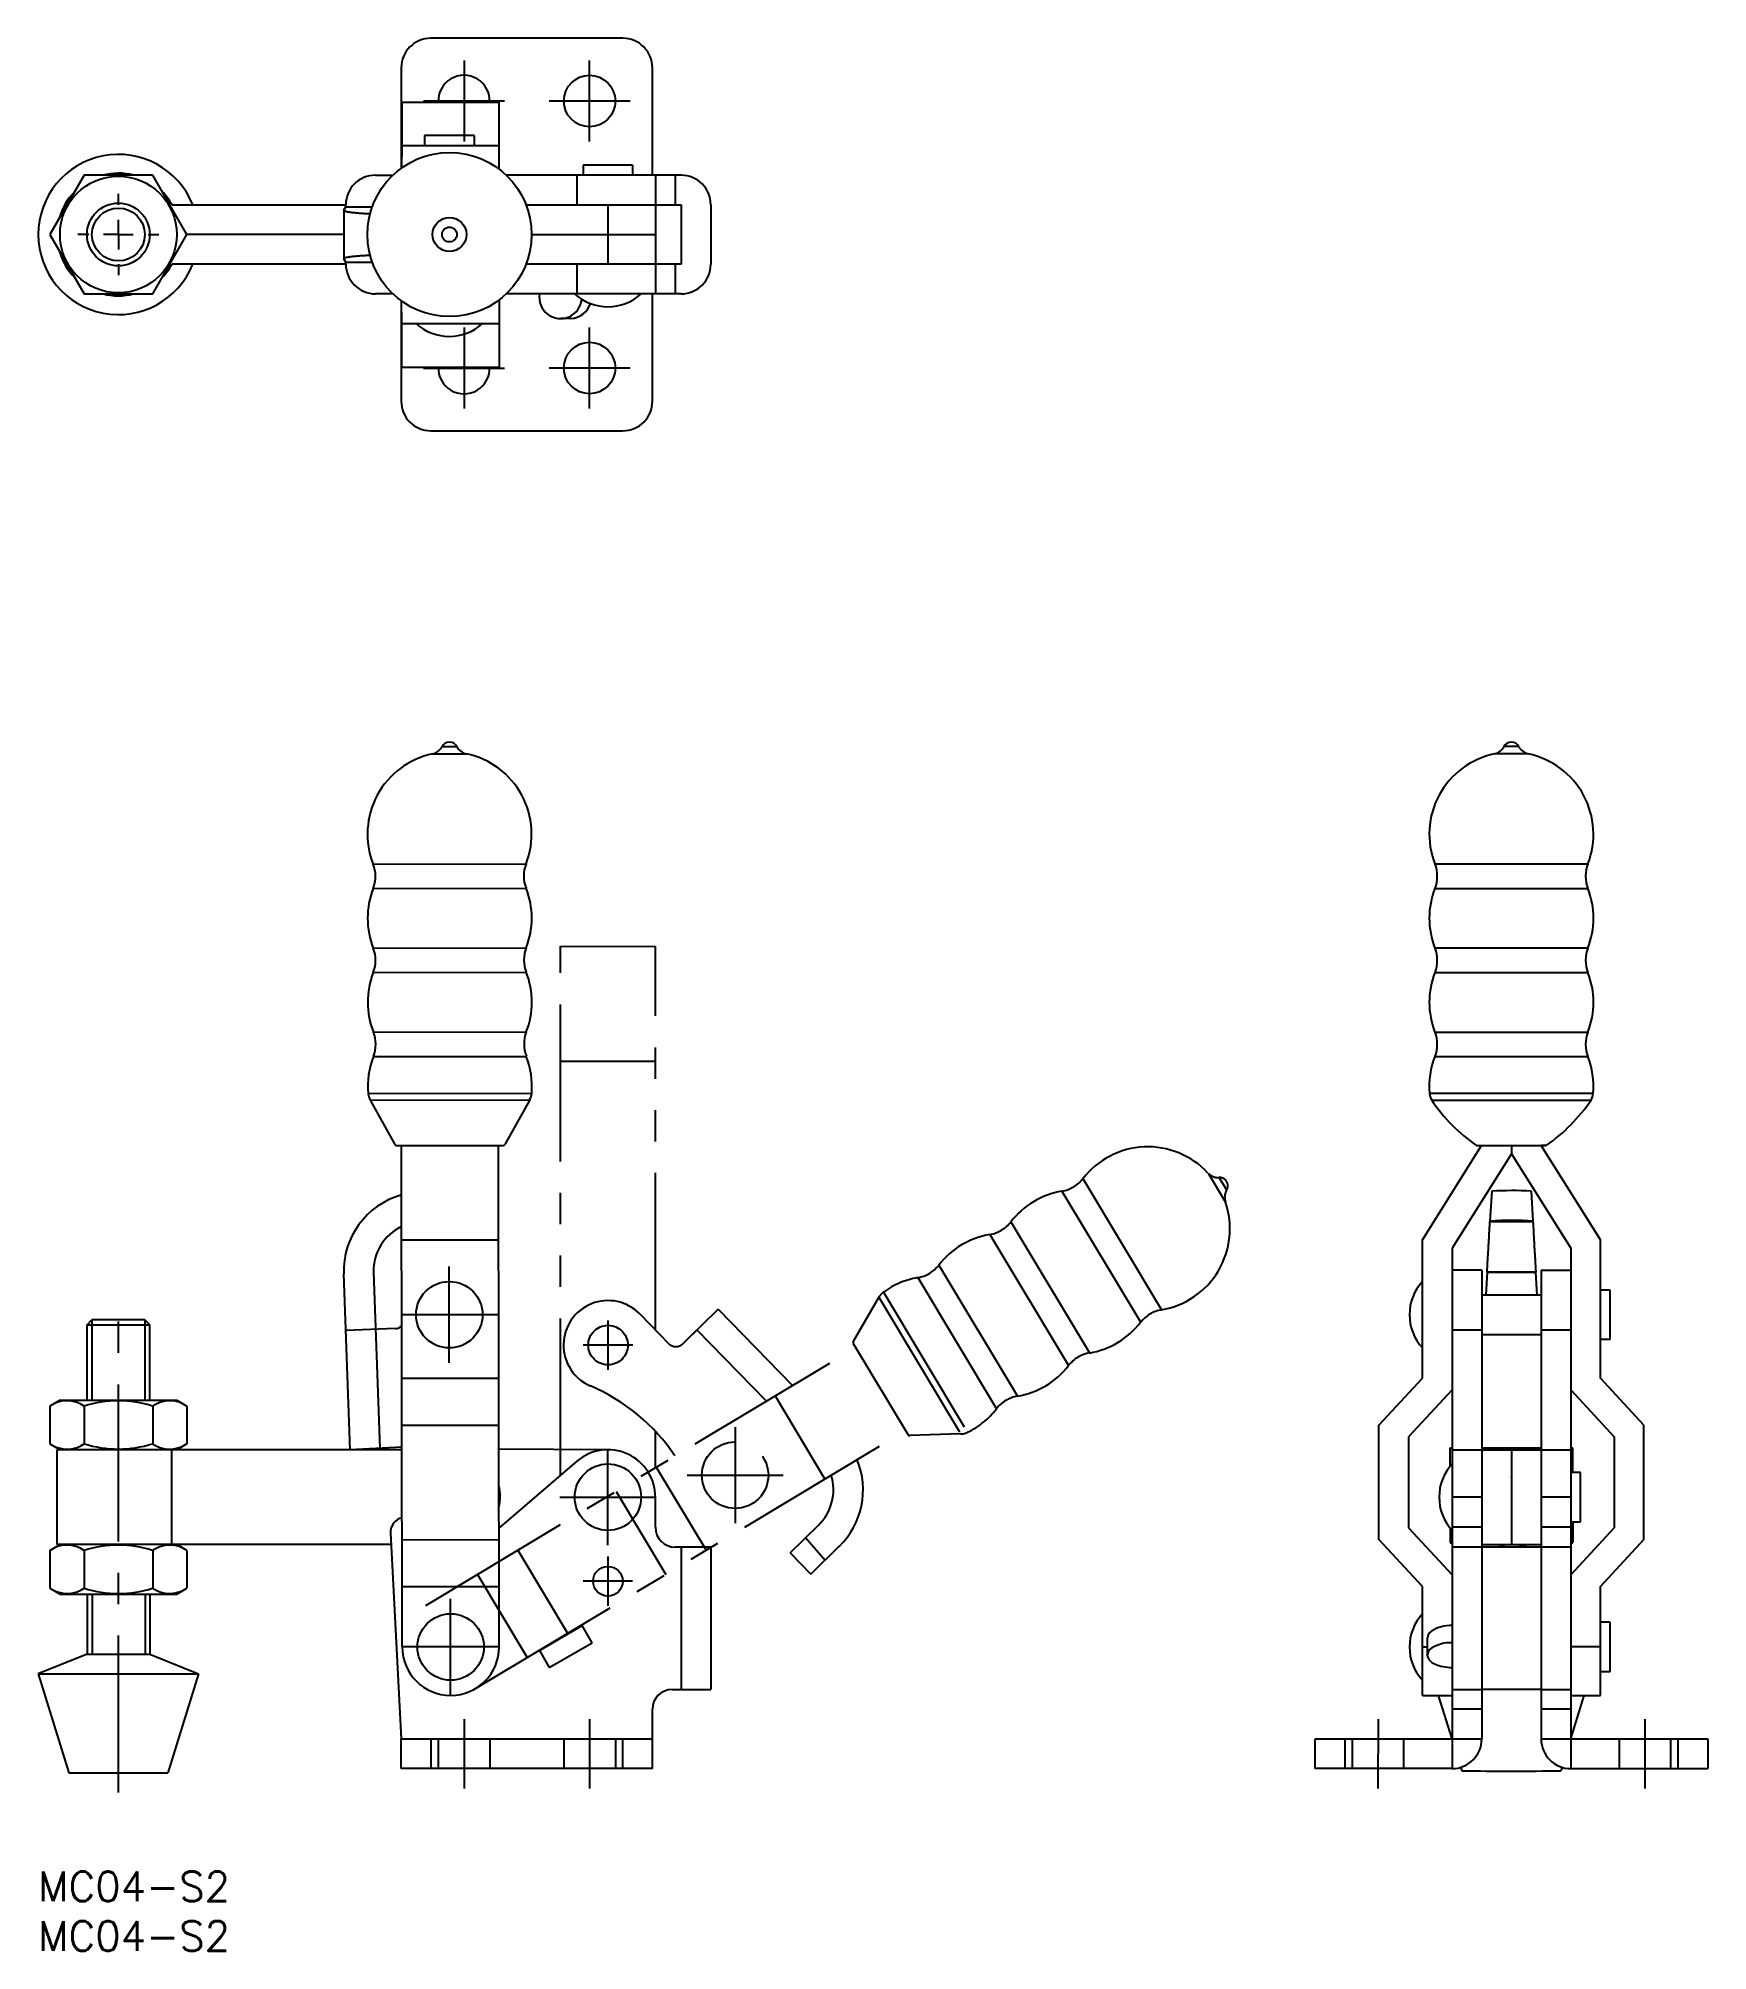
# Model space of a CAD drawing. Extents: x 0 to 169, y -8 to 185.
import ezdxf

# ---------------------------------------------------------------- set-up
doc = ezdxf.new("R2010")
doc.units = 0
doc.header["$LTSCALE"] = 0.5
for name, pattern in [('CENTER', [50.8, 31.75, -6.35, 6.35, -6.35]), ('DASHED', [19.05, 12.7, -6.35]), ('PHANTOM', [63.5, 31.75, -6.35, 6.35, -6.35, 6.35, -6.35])]:
    doc.linetypes.add(name, pattern=pattern)
doc.layers.get('0').update_dxf_attribs({"linetype": 'CONTINUOUS'})
for name, color, linetype in [('MSM_CENTER', 1, 'CENTER'), ('MSM_CONTINUOUS', 7, 'CONTINUOUS'), ('MSM_DASHED', 4, 'DASHED'), ('MSM_IMAGINARY', 6, 'PHANTOM'), ('MSM_NARROW', 5, 'CONTINUOUS'), ('MSM_PART_NUMBER', 7, 'CONTINUOUS')]:
    doc.layers.add(name, color=color, linetype=linetype)
doc.styles.get("Standard").update_dxf_attribs({"font": 'txt.shx', "height": 3, "bigfont": 'bigfont.shx'})

# ---------------------------------------------------------------- blocks, each defined once
blk = doc.blocks.new('*U7')
at = {"layer": 'MSM_PART_NUMBER'}
blk.add_text('MC04-S2', height=3, dxfattribs=at).set_placement((0, -3))
blk = doc.blocks.new('*U8')
at = {"layer": 'MSM_PART_NUMBER'}
blk.add_text('MC04-S2', height=3, dxfattribs=at).set_placement((0, -8))
blk = doc.blocks.new('SW_CENTERMARKSYMBOL_6')
at = {"color": 0, "linetype": 'CONTINUOUS'}
for p, q in [((0, 3), (0, 4.1)), ((-3, 0), (-4.1, 0)), ((0, 0), (-1.5, 0)), ((0, 0), (0, 1.5)), ((0, 0), (0, -1.5)), ((0, 0), (1.5, 0)), ((3, 0), (4.1, 0)), ((0, -3), (0, -4.1))]:
    blk.add_line(p, q, dxfattribs=at)

msp = doc.modelspace()

# ---------------------------------------------------------------- linework, layer by layer
for p, q in [((6.58, 171.56), (6.54, 171.56)), ((145.45, 73.44), (145.54, 73.42)), ((152.33, 73.42), (152, 73.42)), ((152.5, 73.44), (152.41, 73.42)), ((36.77, 42.92), (31.56, 42.67))]:
    msp.add_line(p, q)
at = {"layer": 'MSM_CENTER'}
for p, q in [((43.07, 183.16), (43.07, 174.96)), ((55.77, 174.96), (55.77, 183.16)), ((47.17, 179.06), (38.97, 179.06)), ((59.87, 179.06), (51.67, 179.06)), ((43.07, 156.16), (43.07, 147.96)), ((55.77, 147.96), (55.77, 156.16)), ((38.97, 152.06), (47.17, 152.06)), ((59.87, 152.06), (51.67, 152.06)), ((41.58, 51.46), (41.58, 61.19)), ((8.12, 8), (8.12, 57.8)), ((46.44, 56.32), (36.71, 56.32)), ((57.63, 50.75), (57.63, 55.75)), ((60.13, 53.25), (55.13, 53.25)), ((70.48, 44.96), (70.48, 35.23)), ((57.62, 33.01), (57.62, 42.74)), ((65.62, 40.09), (75.35, 40.09)), ((52.76, 37.87), (62.48, 37.87)), ((57.62, 31.87), (57.62, 26.87)), ((60.12, 29.37), (55.12, 29.37)), ((41.72, 17.86), (41.72, 27.59)), ((46.58, 22.72), (36.86, 22.72)), ((43.07, 15.42), (43.07, 8.42)), ((55.77, 15.42), (55.77, 8.42)), ((135.5, 15.42), (135.46, 8.42)), ((162.47, 15.42), (162.47, 8.42))]:
    msp.add_line(p, q, dxfattribs=at)
at = {"layer": 'MSM_CONTINUOUS'}
for p, q in [((59.12, 185.41), (39.72, 185.41)), ((36.72, 182.41), (36.72, 172.27)), ((62.12, 171.56), (62.12, 182.41)), ((36.79, 178.96), (36.78, 174.56)), ((36.79, 178.96), (46.61, 178.96)), ((46.62, 172.18), (46.61, 178.96)), ((36.77, 174.56), (36.76, 172.29)), ((36.77, 174.56), (46.61, 174.56)), ((44.08, 175.56), (39.08, 175.56)), ((39.08, 175.56), (39.08, 174.56)), ((44.08, 175.56), (44.08, 174.56)), ((60.12, 172.56), (55.12, 172.56)), ((55.12, 172.56), (55.12, 171.56)), ((60.12, 172.56), (60.12, 171.56)), ((4.66, 171.56), (1.19, 165.56)), ((11.59, 171.56), (4.66, 171.56)), ((6.59, 171.56), (6.58, 171.56)), ((15.05, 165.56), (11.59, 171.56)), ((34.12, 171.56), (35.87, 171.56)), ((65.02, 171.56), (47.34, 171.56)), ((54.49, 171.56), (54.49, 168.56)), ((62.12, 171.56), (62.12, 171.56)), ((62.42, 171.56), (62.42, 159.56)), ((64.42, 171.56), (64.42, 168.56)), ((13.55, 168.56), (31.13, 168.56)), ((30.92, 168.03), (31.13, 168.36)), ((31.13, 168.36), (31.13, 168.56)), ((31.13, 168.36), (33.8, 168.36)), ((49.35, 168.56), (65.02, 168.56)), ((57.64, 162.56), (57.64, 168.56)), ((65.02, 168.56), (65.02, 162.56)), ((68.02, 168.56), (68.02, 162.56)), ((30.91, 168.01), (30.92, 163.09)), ((1.19, 165.56), (4.66, 159.56)), ((11.59, 159.56), (15.05, 165.56)), ((30.91, 165.56), (15.05, 165.56)), ((49.91, 165.56), (62.42, 165.56)), ((31.13, 162.56), (13.55, 162.56)), ((31.13, 162.76), (30.92, 163.09)), ((31.13, 162.76), (33.8, 162.76)), ((31.13, 162.56), (31.13, 162.76)), ((65.02, 162.56), (49.35, 162.56)), ((54.49, 162.56), (54.49, 159.56)), ((64.42, 162.56), (64.42, 159.56)), ((4.66, 159.56), (11.59, 159.56)), ((35.87, 159.56), (34.12, 159.56)), ((36.72, 158.85), (36.72, 148.71)), ((36.77, 156.56), (36.76, 158.82)), ((46.62, 158.94), (46.61, 152.16)), ((65.02, 159.56), (47.34, 159.56)), ((62.12, 159.56), (62.12, 159.56)), ((62.12, 148.71), (62.12, 159.56)), ((53.85, 157.06), (52.85, 157.06)), ((36.77, 156.56), (46.61, 156.56)), ((36.79, 152.16), (36.78, 156.56)), ((36.79, 152.16), (46.61, 152.16)), ((39.72, 145.71), (59.12, 145.71)), ((39.89, 113.04), (43.31, 113.05)), ((40.85, 113.77), (42.35, 113.77)), ((33.88, 101.9), (49.35, 101.92)), ((141.24, 101.91), (156.71, 101.91)), ((33.88, 99.43), (49.35, 99.45)), ((141.24, 99.44), (156.71, 99.44)), ((33.89, 93.4), (49.36, 93.42)), ((141.24, 93.41), (156.71, 93.41)), ((33.9, 90.93), (49.36, 90.95)), ((141.24, 90.94), (156.71, 90.94)), ((33.9, 84.9), (49.37, 84.92)), ((141.24, 84.91), (156.71, 84.91)), ((33.91, 82.43), (49.37, 82.45)), ((141.24, 82.44), (156.71, 82.44)), ((33.38, 78.7), (49.91, 78.72)), ((33.58, 78.02), (49.71, 78.04)), ((33.58, 78.02), (36.09, 73.53)), ((49.71, 78.04), (47.21, 73.54)), ((140.71, 78.71), (157.24, 78.71)), ((140.91, 78.03), (157.04, 78.03)), ((36.27, 73.42), (47.03, 73.43)), ((36.82, 22.72), (36.75, 73.42)), ((46.62, 22.73), (46.55, 73.43)), ((139.97, 63.91), (145.96, 73.43)), ((148.97, 72.59), (142.97, 63.05)), ((145.54, 73.42), (145.62, 73.43)), ((145.54, 73.42), (145.62, 73.42)), ((145.62, 73.43), (152.33, 73.43)), ((145.62, 73.42), (145.95, 73.42)), ((148.97, 73.43), (148.97, 72.59)), ((148.97, 72.59), (154.97, 63.05)), ((148.97, 72.57), (148.97, 72.59)), ((148.97, 72.57), (148.97, 72.59)), ((157.97, 63.91), (151.99, 73.43)), ((152.33, 73.43), (152.41, 73.42)), ((152.41, 73.42), (152.33, 73.42)), ((146.99, 68.81), (146.8, 65.79)), ((150.96, 68.83), (151.15, 65.79)), ((146.8, 65.79), (146.8, 65.73)), ((151.15, 65.73), (151.15, 65.79)), ((36.77, 63.9), (46.57, 63.91)), ((139.97, 49.91), (139.97, 63.91)), ((151.15, 65.73), (146.8, 65.73)), ((157.97, 49.91), (157.97, 63.91)), ((142.97, 63.05), (142.97, 10.42)), ((154.97, 63.05), (154.98, 10.42)), ((31.56, 42.67), (30.92, 60.44)), ((33.92, 60.62), (33.92, 60.62)), ((33.92, 60.62), (34.56, 42.81)), ((145.97, 60.82), (142.97, 60.82)), ((145.97, 60.82), (145.97, 13.42)), ((146.51, 60.62), (146.38, 58.32)), ((146.51, 60.62), (151.44, 60.62)), ((151.44, 60.62), (146.51, 60.62)), ((146.51, 60.62), (146.51, 60.62)), ((151.57, 58.32), (151.44, 60.62)), ((151.44, 60.62), (151.44, 60.62)), ((151.97, 60.82), (151.97, 13.42)), ((151.97, 60.82), (154.97, 60.82)), ((145.97, 58.32), (151.97, 58.32)), ((158.97, 58.82), (157.97, 58.82)), ((158.97, 56.32), (158.97, 58.82)), ((158.97, 53.82), (158.97, 56.32)), ((4.95, 55.3), (5.45, 55.8)), ((4.95, 47.67), (4.95, 55.3)), ((4.95, 55.3), (11.3, 55.3)), ((10.8, 55.8), (5.45, 55.8)), ((11.3, 55.3), (10.8, 55.8)), ((11.3, 47.67), (11.3, 55.3)), ((36.13, 54.93), (31.13, 54.74)), ((145.97, 54.75), (142.97, 54.75)), ((145.97, 54.32), (151.97, 54.32)), ((154.97, 54.75), (151.97, 54.75)), ((158.97, 53.82), (157.97, 53.82)), ((36.78, 49.9), (46.58, 49.91)), ((135.57, 45.16), (139.97, 49.91)), ((142.97, 48.73), (138.57, 43.98)), ((142.97, 48.73), (142.97, 48.73)), ((154.97, 48.73), (159.37, 43.98)), ((154.97, 48.73), (154.97, 48.73)), ((162.37, 45.16), (157.97, 49.91)), ((2.22, 47.67), (1.19, 47.08)), ((1.19, 47.08), (1.19, 43.27)), ((2.22, 47.67), (14.02, 47.67)), ((4.66, 47.08), (4.66, 43.27)), ((11.59, 47.08), (11.59, 43.27)), ((14.02, 47.67), (15.05, 47.08)), ((15.05, 47.08), (15.05, 43.27)), ((36.79, 45.15), (46.59, 45.16)), ((135.57, 33.58), (135.57, 45.16)), ((162.37, 33.58), (162.37, 45.16)), ((1.19, 43.27), (2.22, 42.67)), ((1.92, 33.07), (1.92, 42.67)), ((36.77, 42.67), (1.92, 42.67)), ((13.53, 33.07), (13.53, 42.67)), ((15.05, 43.27), (14.02, 42.67)), ((57.64, 42.67), (46.59, 42.72)), ((138.57, 43.98), (138.57, 34.76)), ((142.77, 41), (142.77, 42.87)), ((142.77, 42.87), (142.97, 42.87)), ((142.77, 42.87), (142.8, 42.86)), ((142.8, 42.86), (142.97, 42.86)), ((142.97, 42.93), (142.97, 42.93)), ((142.97, 42.67), (154.97, 42.67)), ((145.97, 42.86), (151.97, 42.86)), ((145.97, 42.67), (145.97, 37.87)), ((148.97, 42.67), (148.97, 42.78)), ((148.97, 42.67), (148.97, 37.85)), ((154.97, 42.87), (155.17, 42.87)), ((154.97, 42.86), (155.15, 42.86)), ((155.15, 42.86), (155.17, 42.87)), ((155.17, 40.37), (155.17, 42.87)), ((159.37, 43.98), (159.37, 34.76)), ((54.49, 41.51), (46.6, 34.72)), ((148.97, 39.87), (148.97, 39.94)), ((155.97, 40.37), (154.97, 40.37)), ((155.97, 37.87), (155.97, 40.37)), ((62.42, 34.82), (62.42, 37.87)), ((145.97, 37.87), (142.97, 37.87)), ((148.97, 37.85), (148.97, 33.07)), ((154.97, 37.87), (151.97, 37.87)), ((155.97, 35.37), (155.97, 37.87)), ((145.97, 34.82), (142.97, 34.82)), ((154.97, 34.82), (151.97, 34.82)), ((154.97, 35.37), (155.97, 35.37)), ((155.17, 35.37), (155.17, 33.27)), ((1.19, 32.48), (2.22, 33.07)), ((35.71, 33.07), (1.92, 33.07)), ((15.05, 32.48), (14.02, 33.07)), ((35.63, 34.24), (36.72, 13.42)), ((36.81, 33.57), (46.61, 33.58)), ((139.97, 28.83), (135.57, 33.58)), ((135.57, 33.57), (135.57, 33.58)), ((138.57, 34.76), (142.97, 30.01)), ((142.77, 34.74), (142.77, 33.27)), ((145.97, 33.07), (148.97, 33.07)), ((148.97, 33.07), (151.97, 33.07)), ((159.37, 34.76), (154.97, 30.01)), ((157.97, 28.83), (162.37, 33.58)), ((162.37, 33.57), (162.37, 33.58)), ((1.19, 32.48), (1.19, 28.67)), ((4.66, 32.48), (4.66, 28.67)), ((11.59, 32.48), (11.59, 28.67)), ((15.05, 32.48), (15.05, 28.67)), ((68.02, 32.82), (64.42, 32.82)), ((65.02, 32.82), (65.02, 18.42)), ((68.02, 32.82), (68.02, 18.42)), ((145.98, 32.82), (142.97, 32.82)), ((151.97, 32.82), (145.98, 32.82)), ((154.97, 32.82), (151.97, 32.82)), ((1.19, 28.67), (2.22, 28.07)), ((2.22, 28.07), (14.02, 28.07)), ((4.95, 28.07), (4.95, 22)), ((11.3, 28.07), (11.3, 22)), ((14.02, 28.07), (15.05, 28.67)), ((36.81, 28.82), (46.61, 28.83)), ((139.97, 17.82), (139.97, 28.83)), ((157.97, 17.82), (157.97, 28.83)), ((158.97, 25.22), (157.97, 25.22)), ((158.97, 22.72), (158.97, 25.22)), ((50.69, 22.38), (55.02, 24.88)), ((56.02, 23.15), (55.02, 24.88)), ((140.47, 23.63), (140.47, 21.9)), ((4.95, 22), (0.02, 20)), ((4.95, 22), (11.3, 22)), ((11.3, 22), (16.22, 20)), ((50.69, 22.38), (51.69, 20.65)), ((51.69, 20.65), (56.02, 23.15)), ((139.97, 22.73), (140.47, 22.73)), ((157.97, 22.73), (154.97, 22.73)), ((158.97, 20.22), (158.97, 22.72)), ((0.02, 20), (16.22, 20)), ((0.02, 20), (3.12, 10)), ((16.22, 20), (13.12, 10)), ((158.97, 20.22), (157.97, 20.22)), ((64.12, 18.42), (68.02, 18.42)), ((139.97, 17.82), (142.97, 17.82)), ((142.97, 13.42), (141.61, 17.82)), ((142.97, 18.42), (145.98, 18.42)), ((151.97, 18.42), (145.98, 18.42)), ((151.97, 18.42), (154.97, 18.42)), ((154.97, 17.82), (157.97, 17.82)), ((154.98, 13.42), (156.34, 17.82)), ((62.12, 10.42), (62.12, 16.42)), ((145.97, 16.42), (142.97, 16.42)), ((154.97, 16.42), (151.97, 16.42)), ((36.72, 10.42), (36.72, 13.42)), ((36.72, 13.42), (62.12, 13.42)), ((36.72, 13.42), (36.72, 13.42)), ((39.72, 13.42), (39.72, 10.42)), ((59.12, 10.42), (59.12, 13.42)), ((62.12, 13.42), (62.12, 13.42)), ((129.12, 10.42), (129.12, 13.42)), ((129.12, 13.42), (145.97, 13.42)), ((132.12, 13.42), (132.12, 10.42)), ((151.97, 13.42), (168.82, 13.42)), ((165.82, 10.42), (165.82, 13.42)), ((168.82, 13.42), (168.82, 10.42)), ((3.12, 10), (13.12, 10)), ((62.12, 10.42), (36.72, 10.42)), ((142.97, 10.42), (129.12, 10.42)), ((143.86, 10.56), (143.97, 10.19)), ((154.09, 10.56), (153.97, 10.19)), ((154.98, 10.42), (168.82, 10.42))]:
    msp.add_line(p, q, dxfattribs=at)
for points in [[(30.92, 168.03, 0), (30.92, 168.02, 0), (30.92, 168.02, 0), (30.92, 168.01, 0), (30.91, 168.01, 0), (30.91, 168.01, 0), (30.91, 168.01, 0), (30.91, 168, 0), (30.92, 168, 0), (30.92, 168, 0), (30.92, 167.99, 0), (30.92, 167.99, 0), (30.92, 167.99, 0), (30.93, 167.98, 0), (30.93, 167.98, 0), (30.93, 167.98, 0), (30.94, 167.97, 0), (30.94, 167.97, 0), (30.94, 167.97, 0), (30.95, 167.96, 0), (30.95, 167.96, 0), (30.96, 167.96, 0), (30.97, 167.96, 0), (30.97, 167.95, 0), (30.98, 167.95, 0), (30.99, 167.94, 0), (30.99, 167.94, 0), (31, 167.94, 0), (31.01, 167.94, 0), (31.02, 167.93, 0), (31.03, 167.93, 0), (31.04, 167.93, 0), (31.05, 167.92, 0), (31.06, 167.92, 0), (31.07, 167.92, 0), (31.08, 167.91, 0), (31.09, 167.91, 0), (31.1, 167.91, 0), (31.11, 167.91, 0), (31.13, 167.9, 0), (31.14, 167.9, 0), (31.15, 167.9, 0), (31.17, 167.89, 0), (31.18, 167.89, 0), (31.19, 167.89, 0), (31.21, 167.88, 0), (31.22, 167.88, 0), (31.24, 167.88, 0), (31.25, 167.87, 0), (31.27, 167.87, 0), (31.29, 167.87, 0), (31.3, 167.87, 0), (31.32, 167.86, 0), (31.34, 167.86, 0), (31.36, 167.86, 0), (31.37, 167.85, 0), (31.39, 167.85, 0), (31.41, 167.85, 0), (31.43, 167.84, 0), (31.45, 167.84, 0), (31.47, 167.84, 0), (31.49, 167.84, 0), (31.51, 167.83, 0), (31.53, 167.83, 0), (31.55, 167.83, 0), (31.58, 167.82, 0), (31.6, 167.82, 0), (31.62, 167.82, 0), (31.64, 167.81, 0), (31.67, 167.81, 0), (31.69, 167.81, 0), (31.71, 167.81, 0), (31.74, 167.8, 0), (31.76, 167.8, 0), (31.79, 167.8, 0), (31.81, 167.79, 0), (31.84, 167.79, 0), (31.86, 167.79, 0), (31.89, 167.79, 0), (31.91, 167.78, 0), (31.94, 167.78, 0), (31.97, 167.78, 0), (32, 167.78, 0), (32.02, 167.77, 0), (32.05, 167.77, 0), (32.08, 167.77, 0), (32.11, 167.76, 0), (32.14, 167.76, 0), (32.17, 167.76, 0), (32.2, 167.76, 0), (32.23, 167.75, 0), (32.26, 167.75, 0), (32.29, 167.75, 0), (32.32, 167.75, 0), (32.35, 167.74, 0), (32.38, 167.74, 0), (32.41, 167.74, 0), (32.44, 167.74, 0), (32.48, 167.73, 0), (32.51, 167.73, 0), (32.54, 167.73, 0), (32.58, 167.73, 0), (32.61, 167.72, 0), (32.64, 167.72, 0), (32.68, 167.72, 0), (32.71, 167.72, 0), (32.75, 167.72, 0), (32.78, 167.71, 0), (32.82, 167.71, 0), (32.85, 167.71, 0), (32.89, 167.71, 0), (32.92, 167.7, 0), (32.96, 167.7, 0), (33, 167.7, 0), (33.03, 167.7, 0), (33.07, 167.69, 0), (33.11, 167.69, 0), (33.15, 167.69, 0), (33.19, 167.69, 0), (33.22, 167.69, 0), (33.26, 167.68, 0), (33.3, 167.68, 0), (33.34, 167.68, 0), (33.38, 167.68, 0), (33.42, 167.67, 0), (33.46, 167.67, 0), (33.5, 167.67, 0), (33.54, 167.67, 0), (33.58, 167.67, 0)], [(33.58, 163.45, 0), (33.54, 163.45, 0), (33.5, 163.45, 0), (33.46, 163.44, 0), (33.42, 163.44, 0), (33.38, 163.44, 0), (33.34, 163.44, 0), (33.3, 163.44, 0), (33.26, 163.43, 0), (33.22, 163.43, 0), (33.19, 163.43, 0), (33.15, 163.43, 0), (33.11, 163.42, 0), (33.07, 163.42, 0), (33.03, 163.42, 0), (33, 163.42, 0), (32.96, 163.41, 0), (32.92, 163.41, 0), (32.89, 163.41, 0), (32.85, 163.41, 0), (32.82, 163.41, 0), (32.78, 163.4, 0), (32.75, 163.4, 0), (32.71, 163.4, 0), (32.68, 163.4, 0), (32.64, 163.39, 0), (32.61, 163.39, 0), (32.58, 163.39, 0), (32.54, 163.39, 0), (32.51, 163.38, 0), (32.48, 163.38, 0), (32.44, 163.38, 0), (32.41, 163.38, 0), (32.38, 163.37, 0), (32.35, 163.37, 0), (32.32, 163.37, 0), (32.29, 163.37, 0), (32.26, 163.36, 0), (32.23, 163.36, 0), (32.2, 163.36, 0), (32.17, 163.36, 0), (32.14, 163.35, 0), (32.11, 163.35, 0), (32.08, 163.35, 0), (32.05, 163.34, 0), (32.02, 163.34, 0), (32, 163.34, 0), (31.97, 163.34, 0), (31.94, 163.33, 0), (31.91, 163.33, 0), (31.89, 163.33, 0), (31.86, 163.33, 0), (31.84, 163.32, 0), (31.81, 163.32, 0), (31.79, 163.32, 0), (31.76, 163.31, 0), (31.74, 163.31, 0), (31.71, 163.31, 0), (31.69, 163.31, 0), (31.67, 163.3, 0), (31.64, 163.3, 0), (31.62, 163.3, 0), (31.6, 163.29, 0), (31.58, 163.29, 0), (31.55, 163.29, 0), (31.53, 163.29, 0), (31.51, 163.28, 0), (31.49, 163.28, 0), (31.47, 163.28, 0), (31.45, 163.28, 0), (31.43, 163.27, 0), (31.41, 163.27, 0), (31.39, 163.27, 0), (31.37, 163.26, 0), (31.36, 163.26, 0), (31.34, 163.26, 0), (31.32, 163.25, 0), (31.3, 163.25, 0), (31.29, 163.25, 0), (31.27, 163.25, 0), (31.25, 163.24, 0), (31.24, 163.24, 0), (31.22, 163.24, 0), (31.21, 163.23, 0), (31.19, 163.23, 0), (31.18, 163.23, 0), (31.17, 163.22, 0), (31.15, 163.22, 0), (31.14, 163.22, 0), (31.13, 163.21, 0), (31.11, 163.21, 0), (31.1, 163.21, 0), (31.09, 163.21, 0), (31.08, 163.2, 0), (31.07, 163.2, 0), (31.06, 163.2, 0), (31.05, 163.19, 0), (31.04, 163.19, 0), (31.03, 163.19, 0), (31.02, 163.18, 0), (31.01, 163.18, 0), (31, 163.18, 0), (30.99, 163.17, 0), (30.99, 163.17, 0), (30.98, 163.17, 0), (30.97, 163.16, 0), (30.97, 163.16, 0), (30.96, 163.16, 0), (30.95, 163.16, 0), (30.95, 163.15, 0), (30.94, 163.15, 0), (30.94, 163.15, 0), (30.94, 163.14, 0), (30.93, 163.14, 0), (30.93, 163.14, 0), (30.93, 163.13, 0), (30.92, 163.13, 0), (30.92, 163.13, 0), (30.92, 163.12, 0), (30.92, 163.12, 0), (30.92, 163.12, 0), (30.91, 163.11, 0), (30.91, 163.11, 0), (30.91, 163.11, 0), (30.91, 163.1, 0), (30.92, 163.1, 0), (30.92, 163.1, 0), (30.92, 163.09, 0), (30.92, 163.09, 0)], [(146.51, 60.62, 0), (146.51, 60.68, 0), (146.52, 60.74, 0), (146.52, 60.8, 0), (146.53, 60.86, 0), (146.53, 60.92, 0), (146.53, 60.98, 0), (146.54, 61.04, 0), (146.54, 61.11, 0), (146.54, 61.17, 0), (146.55, 61.23, 0), (146.55, 61.29, 0), (146.55, 61.35, 0), (146.56, 61.41, 0), (146.56, 61.47, 0), (146.56, 61.53, 0), (146.57, 61.59, 0), (146.57, 61.65, 0), (146.57, 61.71, 0), (146.58, 61.77, 0), (146.58, 61.83, 0), (146.59, 61.89, 0), (146.59, 61.94, 0), (146.59, 62, 0), (146.59, 62.06, 0), (146.6, 62.12, 0), (146.6, 62.18, 0), (146.6, 62.24, 0), (146.61, 62.3, 0), (146.61, 62.35, 0), (146.62, 62.41, 0), (146.62, 62.47, 0), (146.62, 62.52, 0), (146.62, 62.58, 0), (146.63, 62.64, 0), (146.63, 62.69, 0), (146.63, 62.75, 0), (146.64, 62.8, 0), (146.64, 62.86, 0), (146.64, 62.91, 0), (146.65, 62.97, 0), (146.65, 63.02, 0), (146.65, 63.08, 0), (146.66, 63.13, 0), (146.66, 63.18, 0), (146.66, 63.24, 0), (146.67, 63.29, 0), (146.67, 63.34, 0), (146.67, 63.39, 0), (146.68, 63.44, 0), (146.68, 63.49, 0), (146.68, 63.55, 0), (146.68, 63.6, 0), (146.69, 63.65, 0), (146.69, 63.69, 0), (146.69, 63.74, 0), (146.69, 63.79, 0), (146.7, 63.84, 0), (146.7, 63.89, 0), (146.7, 63.93, 0), (146.71, 63.98, 0), (146.71, 64.03, 0), (146.71, 64.07, 0), (146.71, 64.12, 0), (146.72, 64.16, 0), (146.72, 64.2, 0), (146.72, 64.25, 0), (146.72, 64.29, 0), (146.72, 64.33, 0), (146.73, 64.38, 0), (146.73, 64.42, 0), (146.73, 64.46, 0), (146.73, 64.5, 0), (146.74, 64.54, 0), (146.74, 64.58, 0), (146.74, 64.62, 0), (146.74, 64.65, 0), (146.75, 64.69, 0), (146.75, 64.73, 0), (146.75, 64.76, 0), (146.75, 64.8, 0), (146.75, 64.83, 0), (146.75, 64.87, 0), (146.76, 64.9, 0), (146.76, 64.94, 0), (146.76, 64.97, 0), (146.76, 65, 0), (146.76, 65.03, 0), (146.76, 65.06, 0), (146.77, 65.09, 0), (146.77, 65.12, 0), (146.77, 65.15, 0), (146.77, 65.18, 0), (146.77, 65.21, 0), (146.78, 65.23, 0), (146.78, 65.26, 0), (146.78, 65.28, 0), (146.78, 65.31, 0), (146.78, 65.33, 0), (146.78, 65.36, 0), (146.78, 65.38, 0), (146.78, 65.4, 0), (146.78, 65.42, 0), (146.79, 65.44, 0), (146.79, 65.46, 0), (146.79, 65.48, 0), (146.79, 65.5, 0), (146.79, 65.52, 0), (146.79, 65.54, 0), (146.79, 65.55, 0), (146.79, 65.57, 0), (146.79, 65.58, 0), (146.79, 65.6, 0), (146.79, 65.61, 0), (146.79, 65.62, 0), (146.8, 65.64, 0), (146.8, 65.65, 0), (146.8, 65.66, 0), (146.8, 65.67, 0), (146.8, 65.68, 0), (146.8, 65.69, 0), (146.8, 65.69, 0), (146.8, 65.7, 0), (146.8, 65.71, 0), (146.8, 65.71, 0), (146.8, 65.72, 0), (146.8, 65.72, 0), (146.8, 65.72, 0), (146.8, 65.73, 0)], [(151.15, 65.73, 0), (151.15, 65.72, 0), (151.15, 65.72, 0), (151.15, 65.72, 0), (151.15, 65.71, 0), (151.15, 65.71, 0), (151.15, 65.7, 0), (151.15, 65.69, 0), (151.15, 65.69, 0), (151.15, 65.68, 0), (151.15, 65.67, 0), (151.15, 65.66, 0), (151.15, 65.65, 0), (151.15, 65.64, 0), (151.15, 65.62, 0), (151.16, 65.61, 0), (151.16, 65.6, 0), (151.16, 65.58, 0), (151.16, 65.57, 0), (151.16, 65.55, 0), (151.16, 65.54, 0), (151.16, 65.52, 0), (151.16, 65.5, 0), (151.16, 65.48, 0), (151.16, 65.46, 0), (151.16, 65.44, 0), (151.16, 65.42, 0), (151.16, 65.4, 0), (151.17, 65.38, 0), (151.17, 65.36, 0), (151.17, 65.33, 0), (151.17, 65.31, 0), (151.17, 65.28, 0), (151.17, 65.26, 0), (151.17, 65.23, 0), (151.18, 65.21, 0), (151.18, 65.18, 0), (151.18, 65.15, 0), (151.18, 65.12, 0), (151.18, 65.09, 0), (151.18, 65.06, 0), (151.19, 65.03, 0), (151.19, 65, 0), (151.19, 64.97, 0), (151.19, 64.94, 0), (151.19, 64.9, 0), (151.19, 64.87, 0), (151.2, 64.83, 0), (151.2, 64.8, 0), (151.2, 64.76, 0), (151.2, 64.73, 0), (151.2, 64.69, 0), (151.21, 64.65, 0), (151.21, 64.62, 0), (151.21, 64.58, 0), (151.21, 64.54, 0), (151.22, 64.5, 0), (151.22, 64.46, 0), (151.22, 64.42, 0), (151.22, 64.38, 0), (151.22, 64.33, 0), (151.23, 64.29, 0), (151.23, 64.25, 0), (151.23, 64.2, 0), (151.23, 64.16, 0), (151.24, 64.12, 0), (151.24, 64.07, 0), (151.24, 64.03, 0), (151.24, 63.98, 0), (151.25, 63.93, 0), (151.25, 63.89, 0), (151.25, 63.84, 0), (151.25, 63.79, 0), (151.26, 63.74, 0), (151.26, 63.69, 0), (151.26, 63.65, 0), (151.27, 63.6, 0), (151.27, 63.55, 0), (151.27, 63.49, 0), (151.27, 63.44, 0), (151.28, 63.39, 0), (151.28, 63.34, 0), (151.28, 63.29, 0), (151.29, 63.24, 0), (151.29, 63.18, 0), (151.29, 63.13, 0), (151.29, 63.08, 0), (151.3, 63.02, 0), (151.3, 62.97, 0), (151.31, 62.91, 0), (151.31, 62.86, 0), (151.31, 62.8, 0), (151.31, 62.75, 0), (151.32, 62.69, 0), (151.32, 62.64, 0), (151.32, 62.58, 0), (151.33, 62.52, 0), (151.33, 62.47, 0), (151.33, 62.41, 0), (151.34, 62.35, 0), (151.34, 62.3, 0), (151.34, 62.24, 0), (151.35, 62.18, 0), (151.35, 62.12, 0), (151.35, 62.06, 0), (151.36, 62, 0), (151.36, 61.94, 0), (151.36, 61.89, 0), (151.37, 61.83, 0), (151.37, 61.77, 0), (151.37, 61.71, 0), (151.38, 61.65, 0), (151.38, 61.59, 0), (151.38, 61.53, 0), (151.39, 61.47, 0), (151.39, 61.41, 0), (151.4, 61.35, 0), (151.4, 61.29, 0), (151.4, 61.23, 0), (151.41, 61.17, 0), (151.41, 61.11, 0), (151.41, 61.04, 0), (151.42, 60.98, 0), (151.42, 60.92, 0), (151.42, 60.86, 0), (151.43, 60.8, 0), (151.43, 60.74, 0), (151.43, 60.68, 0), (151.44, 60.62, 0)]]:
    msp.add_polyline3d(points, dxfattribs=at)
for centre, radius in [((55.77, 179.06), 2.6), ((41.61, 165.56), 8.3), ((8.12, 165.56), 5.9), ((8.12, 165.56), 3.17), ((41.6, 165.56), 1.71), ((41.6, 165.56), 0.75), ((55.77, 152.06), 2.6), ((41.58, 56.32), 3.36), ((57.62, 37.87), 3.36), ((57.62, 29.37), 1.5), ((41.72, 22.72), 3.36)]:
    msp.add_circle(centre, radius, dxfattribs=at)
for centre, radius, start, end in [((39.72, 182.41), 3, 90, 180), ((59.12, 182.41), 3, 0, 90), ((43.07, 179.06), 2.6, 357.7958, 182.2042), ((8.12, 165.56), 8.1, 21.7382, 338.2613), ((8.12, 165.56), 6.2, 75.4076, 104.8012), ((34.12, 168.56), 3, 90.0195, 180.018), ((65.02, 168.56), 3, 0, 90), ((8.12, 165.56), 6.2, 135.4076, 164.5929), ((8.12, 165.56), 6.2, 28.9382, 44.6143), ((8.12, 165.56), 6.2, 195.4083, 224.5913), ((8.12, 165.56), 6.2, 315.4077, 331.0611), ((34.12, 162.56), 3, 179.9804, 269.982), ((65.02, 162.56), 3, 270, 0), ((8.12, 165.56), 6.2, 255.4082, 284.5926), ((52.83, 159.21), 2.15, 170.6392, 354.989), ((57.62, 163.26), 5, 227.7314, 312.2686), ((53.76, 159.25), 2.19, 272.4365, 342.403), ((41.58, 160.26), 5, 227.7314, 312.2686), ((43.07, 152.06), 2.6, 177.7958, 2.2042), ((39.72, 148.71), 3, 180, 270), ((59.12, 148.71), 3, 270, 0), ((41.6, 113.38), 0.848, 27.8877, 152.2682), ((148.97, 113.38), 0.848, 90, 152.1902), ((148.97, 113.38), 0.848, 27.8098, 90), ((41.61, 104.92), 8.3, 101.9817, 201.3986), ((39.59, 114.43), 1.42, 281.9817, 332.2682), ((43.6, 114.44), 1.42, 207.8877, 258.1741), ((41.61, 104.92), 8.3, 338.7569, 78.1737), ((148.97, 104.92), 8.3, 101.9036, 201.3207), ((146.97, 114.43), 1.42, 281.8689, 332.2262), ((148.97, -349.01), 462.06, 89.7877, 90.2123), ((148.97, -70.38), 184.15, 89.7663, 90.2331), ((150.98, 114.43), 1.42, 207.8505, 258.0548), ((148.97, 104.92), 8.3, 338.6793, 78.0964), ((30.73, 100.66), 3.39, 338.7572, 21.3986), ((52.5, 100.69), 3.39, 158.7569, 201.3983), ((138.09, 100.67), 3.39, 338.6788, 21.3212), ((159.86, 100.67), 3.39, 158.6783, 201.3217), ((41.62, 96.42), 8.3, 158.7572, 201.3986), ((41.62, 96.42), 8.3, 338.7569, 21.3983), ((148.97, 96.42), 8.3, 158.6793, 201.3207), ((148.97, 96.42), 8.3, 338.6793, 21.3207), ((30.74, 92.16), 3.39, 338.7572, 21.3986), ((52.52, 92.19), 3.39, 158.7569, 201.3983), ((138.09, 92.17), 3.39, 338.6788, 21.3212), ((159.86, 92.17), 3.39, 158.6783, 201.3217), ((41.63, 87.92), 8.3, 158.7572, 201.3986), ((41.63, 87.92), 8.3, 338.7569, 21.3983), ((148.97, 87.92), 8.3, 158.6793, 201.3207), ((148.97, 87.92), 8.3, 338.6793, 21.3207), ((30.75, 83.66), 3.39, 338.7572, 21.3986), ((52.53, 83.69), 3.39, 158.7569, 201.3983), ((138.09, 83.67), 3.39, 338.6788, 21.3212), ((159.86, 83.67), 3.39, 158.6783, 201.3217), ((41.64, 79.42), 8.3, 158.7572, 184.9935), ((41.64, 79.42), 8.3, 355.1619, 21.3983), ((148.97, 79.42), 8.3, 158.6793, 184.9156), ((148.97, 79.42), 8.3, 355.0844, 21.3207), ((35.07, 78.85), 1.7, 184.9935, 209.1184), ((48.22, 78.87), 1.7, 331.037, 355.1619), ((142.26, 78.81), 1.56, 183.7499, 210.1159), ((154.87, 87.29), 16.75, 213.5522, 235.7813), ((142.41, 87.95), 17.67, 304.7961, 325.8522), ((155.6, 78.84), 1.65, 330.5974, 355.5354), ((36.27, 73.62), 0.2, 206.9099, 270.0018), ((47.03, 73.63), 0.2, 270.078, 331.0916), ((38.91, 60.73), 8, 105.6291, 182.0737), ((149.16, 30.88), 37.99, 87.2908, 93.2703), ((148.98, 35.89), 29.98, 85.8465, 94.1677), ((38.91, 60.73), 5, 115.4795, 181.2716), ((143.67, 56.32), 5, 137.7314, 222.2686), ((36.09, 55.92), 1, 272.0737, 313.3972), ((2.93, 44.55), 3.07, 55.6408, 115.5062), ((8.12, 36.12), 11.49, 72.4538, 107.5462), ((13.32, 44.55), 3.07, 64.3591, 124.3591), ((2.93, 45.8), 3.07, 244.3591, 304.3591), ((8.12, 54.23), 11.49, 252.4566, 287.5434), ((13.32, 45.8), 3.07, 235.641, 295.641), ((57.62, 37.87), 4.8, 0, 130.7211), ((146.67, 37.87), 5, 137.7314, 222.2686), ((42.24, 37.94), 4.5, 345.7069, 14.4489), ((37.13, 34.32), 1.5, 102.5036, 183), ((37.13, 34.32), 1.5, 102.5035, 183), ((64.42, 34.82), 2, 180, 270), ((2.93, 29.95), 3.07, 55.6409, 115.6409), ((8.12, 21.52), 11.49, 72.4538, 107.5462), ((13.32, 29.95), 3.07, 64.359, 124.3591), ((142.98, 36.48), 3.23, 266.4227, 269.9777), ((146.86, 28.9), 4.19, 69.7599, 86.3586), ((151.34, 28.15), 4.96, 97.5292, 109.7798), ((154.97, 36.48), 3.23, 270.0223, 273.5773), ((2.93, 31.2), 3.07, 244.359, 304.3591), ((8.12, 39.62), 11.49, 252.4565, 287.5435), ((13.32, 31.2), 3.07, 235.6408, 295.6409), ((143.67, 22.72), 5, 137.7314, 222.2686), ((141.42, 23.53), 0.953, 123.5382, 173.9718), ((142.79, 21.39), 3.49, 87.0224, 122.9035), ((41.72, 22.72), 4.9, 180.0779, 0.0779), ((141.42, 21.8), 0.953, 123.5384, 173.9717), ((141.56, 22.05), 1.1, 188.1408, 251.1378), ((142.79, 19.66), 3.49, 87.0224, 122.9035), ((142.93, 24.89), 4.24, 246.0112, 270.587), ((64.12, 16.42), 2, 90, 180), ((142.97, 13.42), 3, 270, 0), ((142.97, 13.42), 0.001, 270, 0), ((154.98, 13.42), 3, 180, 270), ((154.98, 13.42), 0.001, 180, 270), ((148.97, 505.38), 495.21, 269.4216, 270.5787)]:
    msp.add_arc(centre, radius, start, end, dxfattribs=at)
at = {"layer": 'MSM_DASHED'}
for p, q in [((40.47, 13.42), (40.47, 10.42)), ((45.67, 13.42), (45.67, 10.42)), ((53.17, 13.42), (53.17, 10.42)), ((58.37, 13.42), (58.37, 10.42)), ((132.87, 13.42), (132.87, 10.42)), ((138.07, 13.42), (138.07, 10.42)), ((159.87, 13.42), (159.87, 10.42)), ((165.07, 13.42), (165.07, 10.42))]:
    msp.add_line(p, q, dxfattribs=at)
at = {"layer": 'MSM_IMAGINARY'}
for p, q in [((52.82, 40.08), (52.84, 93.58)), ((52.84, 93.58), (62.44, 93.57)), ((62.43, 54.78), (62.44, 93.57)), ((52.83, 81.97), (62.43, 81.97)), ((105.65, 70.08), (113.6, 56.82)), ((118.3, 70.65), (120.06, 67.71)), ((120.19, 68.91), (119.41, 70.2)), ((103.53, 68.82), (111.49, 55.55)), ((96.25, 64.44), (104.2, 51.18)), ((98.36, 65.71), (106.31, 52.45)), ((88.96, 60.07), (96.91, 46.81)), ((91.07, 61.34), (99.02, 48.08)), ((85.01, 58.09), (82.43, 53.62)), ((85.01, 58.09), (93.3, 44.26)), ((85.48, 58.61), (93.99, 44.43)), ((60.84, 56.4), (63.78, 53.39)), ((68.77, 56.87), (65.19, 53.38)), ((68.77, 56.87), (76.29, 49.17)), ((65.19, 53.38), (66.62, 54.78)), ((73.65, 47.59), (66.62, 54.78)), ((39.2, 26.93), (82.68, 53)), ((82.43, 53.42), (87.97, 44.19)), ((74.52, 48.11), (79.56, 39.7)), ((44.24, 18.52), (87.72, 44.6)), ((62.42, 40.85), (62.42, 44.52)), ((93.3, 44.26), (88.15, 44.09)), ((62.51, 40.91), (67.55, 32.5)), ((58.44, 38.46), (63.48, 30.06)), ((76.05, 32.25), (78.91, 35.04)), ((77.61, 33.78), (79.58, 31.51)), ((81.01, 32.9), (78.15, 30.1)), ((48.51, 32.51), (53.55, 24.1)), ((76.05, 32.25), (78.15, 30.1)), ((44.43, 30.06), (49.47, 21.66))]:
    msp.add_line(p, q, dxfattribs=at)
for centre, radius in [((57.63, 53.25), 2), ((70.48, 40.09), 3.36)]:
    msp.add_circle(centre, radius, dxfattribs=at)
for centre, radius, start, end in [((112.21, 65), 8.3, 42.859, 142.2759), ((102.97, 72.16), 3.39, 279.6345, 322.2759), ((119.34, 71.61), 1.42, 222.859, 273.1454), ((119.46, 69.35), 0.848, 328.765, 93.1454), ((104.92, 60.63), 8.3, 99.6345, 142.2759), ((112.21, 65), 8.3, 279.6341, 19.051), ((121.4, 68.18), 1.42, 148.765, 199.0514), ((97.63, 56.26), 8.3, 99.6345, 142.2759), ((95.68, 67.78), 3.39, 279.6345, 322.2759), ((90.35, 51.89), 8.3, 99.6345, 125.8708), ((88.39, 63.41), 3.39, 279.6345, 322.2759), ((86.48, 57.24), 1.7, 125.8708, 149.9957), ((57.63, 53.25), 4.5, 44.3324, 246.8727), ((114.17, 53.48), 3.39, 99.6341, 142.2755), ((104.92, 60.63), 8.3, 279.6341, 322.2755), ((64.5, 54.09), 1, 224.3324, 314.3324), ((82.6, 53.52), 0.2, 147.7822, 210.8828), ((106.88, 49.11), 3.39, 99.6341, 142.2755), ((97.63, 56.26), 8.3, 279.6341, 322.2755), ((48.2, 31.18), 19.5, 33.8303, 66.8727), ((90.35, 51.89), 8.3, 296.0392, 322.2755), ((99.59, 44.74), 3.39, 99.6341, 142.2755), ((88.14, 44.29), 0.2, 210.9553, 271.9689), ((93.24, 45.96), 1.7, 271.9143, 296.0392), ((75.42, 38.62), 8, 314.3324, 22.3247), ((75.42, 38.62), 5, 314.3324, 17.0628)]:
    msp.add_arc(centre, radius, start, end, dxfattribs=at)
at = {"layer": 'MSM_NARROW'}
for p, q in [((5.45, 55.8), (5.45, 47.67)), ((10.8, 55.8), (10.8, 47.67)), ((5.47, 28.07), (5.48, 22)), ((10.82, 28.07), (10.83, 22))]:
    msp.add_line(p, q, dxfattribs=at)
msp.add_circle((8.12, 165.56), 2.67, dxfattribs=at)

# ---------------------------------------------------------------- block references
at = {"layer": 'MSM_CENTER'}
msp.add_blockref('SW_CENTERMARKSYMBOL_6', (8.12, 165.56), dxfattribs=at)
at = {"layer": 'MSM_CONTINUOUS'}
for name in ['*U7', '*U8']:
    msp.add_blockref(name, (0, 0), dxfattribs=at)

doc.saveas('drawing.dxf')
